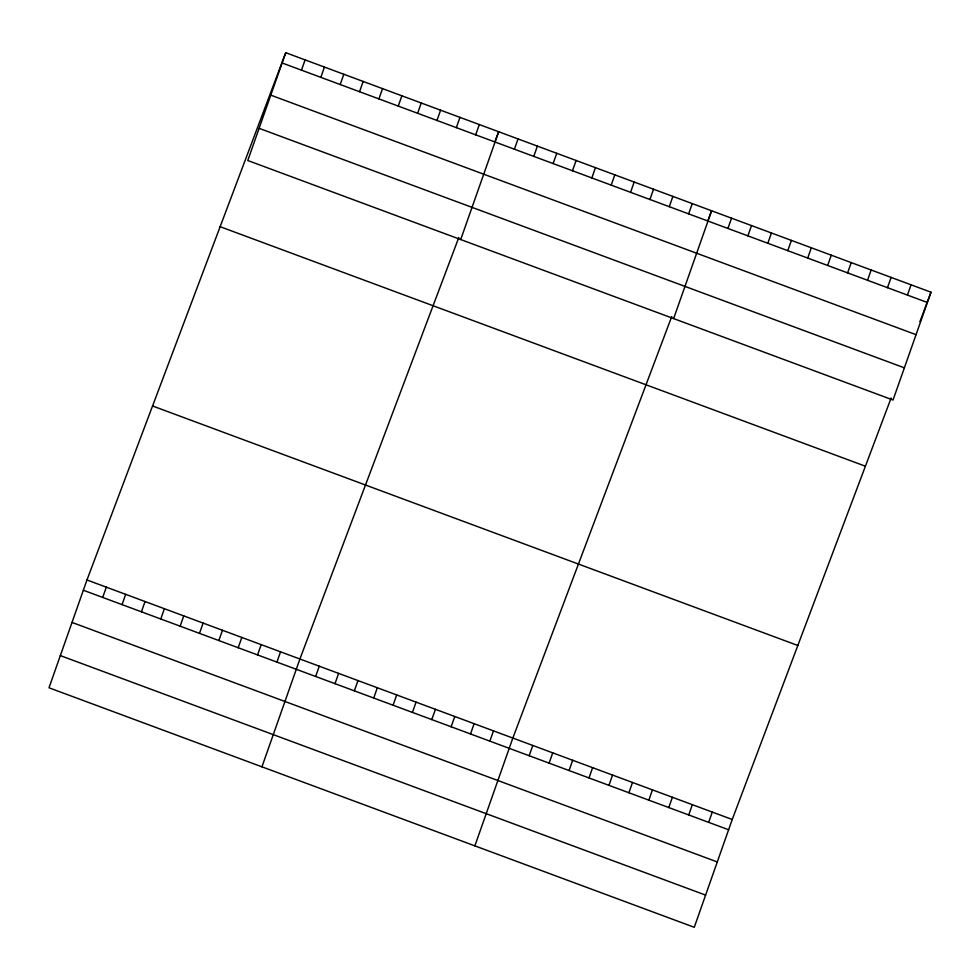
<?xml version="1.0" encoding="UTF-8"?>
<svg xmlns="http://www.w3.org/2000/svg" width="980" height="980" viewBox="0 0 980 980"><rect width="100%" height="100%" fill="white"/><g stroke="black" fill="none" stroke-linecap="round" stroke-linejoin="round"><path stroke-width="1.47" d="M285.731 52.7L247.769 160.512L893.037 400.024L931 292.212L285.731 52.7L86.963 579.976L49 687.789L694.269 927.301L732.232 819.488L891.139 397.954M102.704 597.433L106.33 587.167M301.473 70.156L305.099 59.89M122.059 604.623L125.685 594.346M320.84 77.347L324.454 67.069M141.426 611.802L145.04 601.536M340.195 84.537L343.809 74.26M160.781 618.993L164.395 608.715M359.55 91.716L363.163 81.438M180.136 626.183L183.75 615.905M378.905 98.906L382.531 88.629M199.491 633.362L203.117 623.084M398.26 106.085L401.886 95.82M218.859 640.553L222.472 630.275M417.627 113.276L421.241 102.998M238.214 647.731L241.827 637.453M436.982 120.454L440.596 110.189M257.569 654.922L261.182 644.644M456.337 127.645L459.963 117.367M276.924 662.1L280.55 651.835M475.692 134.824L479.318 124.558M261.942 766.826L299.905 659.013L458.812 237.479M460.71 239.549L498.673 131.737L494.643 142.443M315.646 676.47L319.26 666.204M514.414 149.205L518.028 138.927M335.001 683.66L338.615 673.383M533.769 156.383L537.395 146.106M354.356 690.851L357.982 680.573M553.124 163.574L556.75 153.297M373.723 698.03L377.337 687.752M572.491 170.753L576.105 160.475M393.078 705.22L396.692 694.942M591.846 177.944L595.46 167.666M412.433 712.399L416.047 702.121M611.202 185.122L614.815 174.857M431.788 719.59L435.414 709.312M630.557 192.313L634.183 182.035M451.143 726.768L454.769 716.503M649.924 199.491L653.538 189.226M470.51 733.959L474.124 723.681M669.279 206.682L672.893 196.404M489.865 741.137L493.479 730.872M688.634 213.873L692.248 203.595M474.871 845.863L512.846 738.05L671.753 316.516M673.64 318.586L711.615 210.774L707.572 221.48M529.163 755.727L532.789 745.462M727.932 228.45L731.558 218.185M549.106 763.138L552.732 752.861M747.887 235.862L751.501 225.584M569.062 770.537L572.675 760.26M767.83 243.261L771.444 232.983M589.005 777.936L592.618 767.671M787.773 250.66L791.387 240.394M608.948 785.348L612.561 775.07M807.716 258.071L811.33 247.793M628.891 792.747L632.504 782.469M827.659 265.47L831.273 255.192M648.833 800.145L652.447 789.88M847.602 272.869L851.228 262.603M668.777 807.557L672.403 797.279M867.545 280.28L871.171 270.002M688.72 814.956L692.346 804.678M887.488 287.679L891.114 277.401M708.663 822.355L712.289 812.089M907.443 295.078L911.057 284.812M919.902 321.661L931 292.212M282.118 62.977L927.386 302.489M270.786 95.158L916.043 334.67M259.1 128.331L904.369 367.831M220.145 226.699L865.401 466.211M152.562 405.977L797.83 645.489M86.963 579.976L732.232 819.488M83.349 590.254L728.618 829.766M72.018 622.435L717.274 861.947M60.331 655.596L705.6 895.108"/></g></svg>
